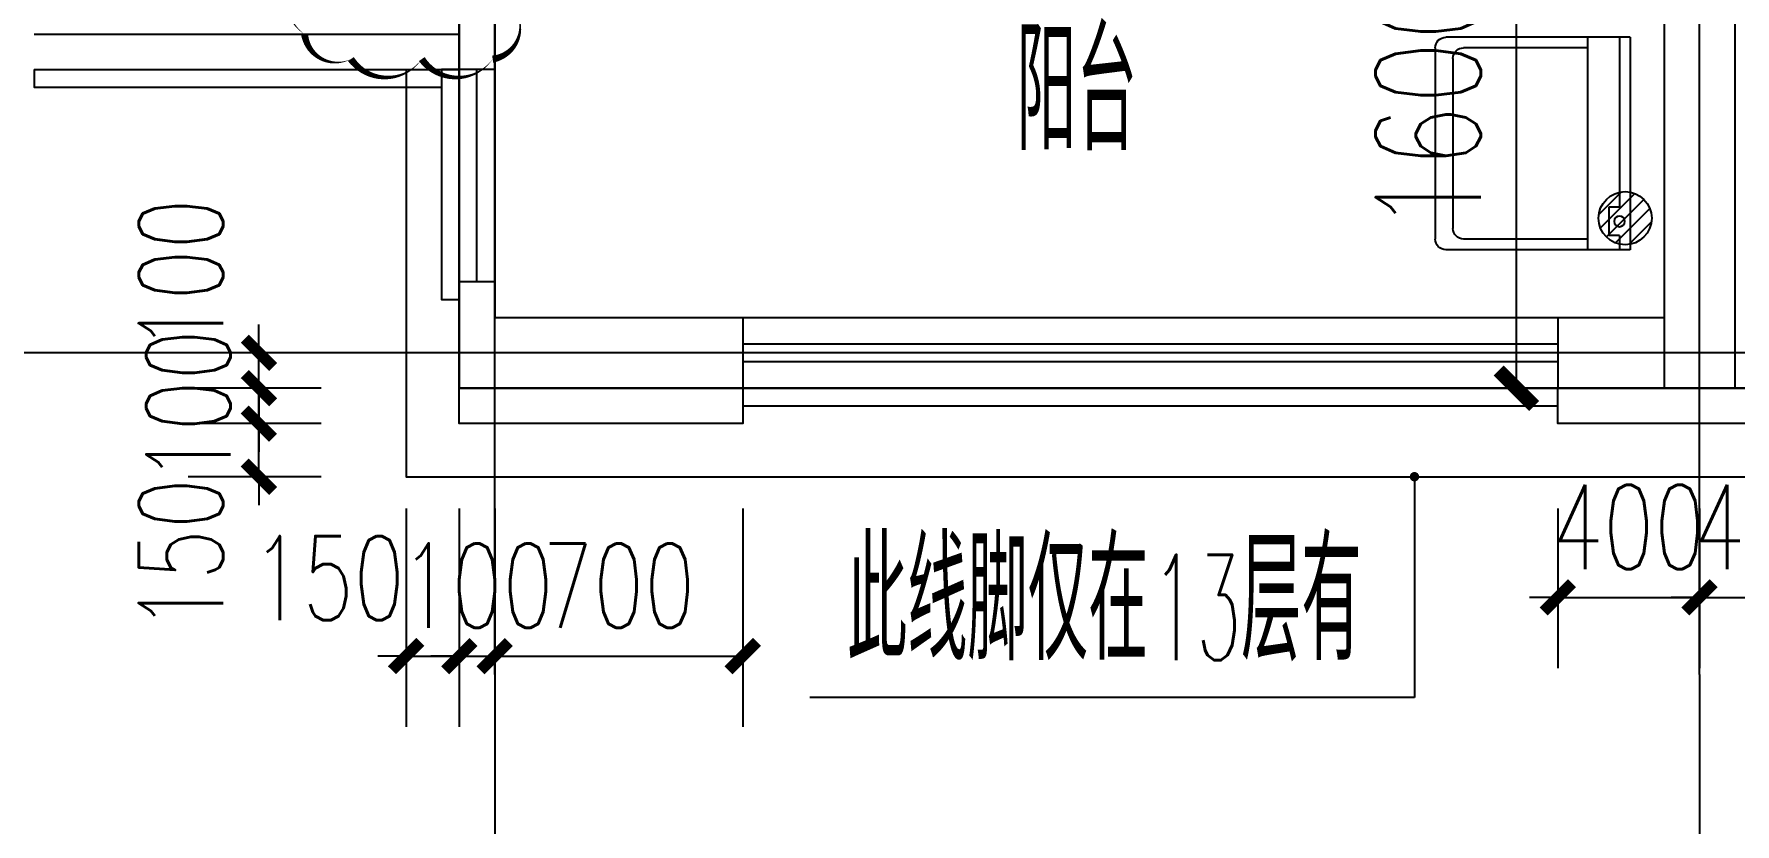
# Model space of a CAD drawing. Extents: x -129588 to 17450, y 1144 to 109436.
# Drawn here: x -42014 to -37214, y 12868 to 15098 of the extents above; entities that cross this region are included whole.
import ezdxf

# ---------------------------------------------------------------- set-up
doc = ezdxf.new("R2010")
doc.units = 0
doc.header["$LTSCALE"] = 1000
doc.header["$MEASUREMENT"] = 0
doc.layers.add('A-area(算半面积)', color=23, linetype='Continuous', plot=False)
doc.layers.add('Q20160530修改', color=20, linetype='Continuous', plot=False)
for name, color, linetype in [('A-Lvtry', 5, 'Continuous'), ('A-外装饰线脚', 7, 'Continuous'), ('A-第三道尺寸线', 105, 'Continuous'), ('A-线脚看线', 9, 'Continuous'), ('AE-FLOR', 151, 'Continuous'), ('AXIS', 3, 'Continuous'), ('DIM_LEAD', 3, 'Continuous'), ('DOTE', 16, 'Continuous'), ('NL', 5, 'Continuous'), ('PUB_TEXT', 7, 'Continuous'), ('WALL', 2, 'Continuous'), ('栏杆', 142, 'Continuous')]:
    doc.layers.add(name, color=color, linetype=linetype)
doc.layers.add('A-第四道尺寸线(线脚尺寸)', color=105, linetype='Continuous', lineweight=5)
doc.styles.add('_TCH_DIM', font='SIMPLEX.shx', dxfattribs={"width": 0.7, "bigfont": 'GBCBIG.shx'})
doc.styles.add('_TCH_DIM_T3', font='SIMPLEX.shx', dxfattribs={"width": 0.705882, "bigfont": 'GBCBIG.shx'})
doc.styles.get("Standard").update_dxf_attribs({"font": 'gbenor.shx', "width": 0.7, "bigfont": 'gbcbig.shx'})
doc.dimstyles.new('_TCH_ARCH&&100', dxfattribs={"dimtxt": 297.5, "dimasz": 100, "dimexe": 250, "dimexo": 300, "dimgap": 100, "dimtad": 1, "dimdec": 0, "dimzin": 0, "dimdsep": 46, "dimtxsty": '_TCH_DIM_T3', "dimblk": 'ARCHTICK', "dimcen": 0.09, "dimclrt": 7, "dimazin": 2, "dimtfac": 1, "dimtdec": 0, "dimtix": 1, "dimtmove": 2, "dimatfit": 3, "dimfxl": 0, "dimtolj": 1, "dimtzin": 0, "dimarcsym": 0})
doc.dimstyles.new('_TCH_ARCH&&80', dxfattribs={"dimtxt": 238, "dimasz": 80, "dimexe": 200, "dimexo": 240, "dimgap": 80, "dimtad": 1, "dimdec": 0, "dimzin": 0, "dimdsep": 46, "dimtxsty": '_TCH_DIM_T3', "dimblk": 'ARCHTICK', "dimcen": 0.09, "dimclrt": 7, "dimazin": 2, "dimtfac": 1, "dimtdec": 0, "dimtix": 1, "dimtmove": 2, "dimatfit": 3, "dimfxl": 0, "dimtolj": 1, "dimtzin": 0, "dimarcsym": 0})

# ---------------------------------------------------------------- blocks, each defined once
blk = doc.blocks.new('zhouxianssceng0329')
at = {"layer": 'DOTE'}
for p, q in [((-40713.7, 132089.9), (-40713.7, 156469.4)), ((-37313.7, 132089.9), (-37313.7, 156469.4)), ((5501.3, 132998.2), (-44988.6, 132998.2))]:
    blk.add_line(p, q, dxfattribs=at)
blk = doc.blocks.new('__附着_A10-SGT-95户型_TEN24QEP_设计区$0$A-Toilet-9')
for p, q in [((-270, 550), (270, 550)), ((-300, 0), (-300, 520)), ((-240, 500), (240, 500)), ((300, 0), (300, 520)), ((-270, 120), (-270, 470)), ((270, 120), (270, 470)), ((-300, 120), (300, 120)), ((180, 60), (260, 60)), ((180, 30), (180, 60)), ((260, 30), (260, 60)), ((-300, 30), (180, 30)), ((-300, 0), (300, 0)), ((260, 30), (300, 30))]:
    blk.add_line(p, q)
blk.add_circle((220, 30), 15)
for centre, start, end in [((-270, 520), 90, 180), ((270, 520), 0, 90), ((-240, 470), 90, 180), ((240, 470), 0, 90)]:
    blk.add_arc(centre, 30, start, end)
blk = doc.blocks.new('_ArchTick')
at = {"color": 0, "linetype": 'ByBlock', "const_width": 0.4}
blk.add_lwpolyline([(-0.5, -0.5), (0.5, 0.5)], dxfattribs=at)
blk = doc.blocks.new('*D1023')
at = {"layer": 'A-第三道尺寸线', "color": 0, "lineweight": -2, "transparency": 16777216}
for p, q in [((-1612.2, 160534.8), (-2137.5, 160534.8)), ((-1887.5, 158934.8), (-1887.5, 160534.8)), ((-1612.2, 158934.8), (-2137.5, 158934.8))]:
    blk.add_line(p, q, dxfattribs=at)
at = {"layer": 'Defpoints', "color": 0, "transparency": 16777216}
for p in [(-1887.5, 160534.8), (-1312.2, 160534.8), (-1312.2, 158934.8)]:
    blk.add_point(p, dxfattribs=at)
at = {"layer": 'A-第三道尺寸线', "color": 0, "lineweight": -2, "transparency": 16777216, "xscale": 100, "yscale": 100, "zscale": 100}
for p, rotation in [((-1887.5, 160534.8), 90), ((-1887.5, 158934.8), 270)]:
    blk.add_blockref('_ArchTick', p, dxfattribs=dict(at, rotation=rotation))
at = {"layer": 'A-第三道尺寸线', "color": 7, "transparency": 16777216, "insert": (-2136.2, 159734.8), "char_height": 297.5, "attachment_point": 5, "rotation": 90, "style": '_TCH_DIM_T3'}
blk.add_mtext('\\A1;1600', dxfattribs=at)
blk = doc.blocks.new('a3huxing0323')
at = {"layer": 'WALL'}
for p, q in [((5007.6, 160634.8), (5007.6, 158934.8)), ((5007.6, 158934.8), (5407.6, 158934.8))]:
    blk.add_line(p, q, dxfattribs=at)
blk = doc.blocks.new('ssxianjiao0329')
at = {"layer": 'A-外装饰线脚'}
for points in [[(-40013.7, 132898.2), (-40013.7, 132798.2), (-40813.7, 132798.2), (-40813.7, 132898.2)], [(-36913.7, 132898.2), (-36913.7, 132798.2), (-37713.7, 132798.2), (-37713.7, 132898.2)]]:
    blk.add_lwpolyline(points, dxfattribs=at)
at = {"layer": 'A-线脚看线'}
for points in [[(-42013.7, 133798.2), (-42013.7, 133748.2), (-40863.7, 133748.2)], [(-40813.7, 133798.2), (-40863.7, 133798.2), (-40863.7, 133148.2), (-40813.7, 133148.2)], [(-40013.7, 132848.2), (-37713.7, 132848.2)]]:
    blk.add_lwpolyline(points, dxfattribs=at)
blk = doc.blocks.new('*D1609')
at = {"layer": 'A-第四道尺寸线(线脚尺寸)', "color": 0, "lineweight": -2, "transparency": 16777216}
for p, q in [((-40963.7, 13758.2), (-40963.7, 13141.9)), ((-40813.7, 13758.2), (-40813.7, 13141.9)), ((-40963.7, 13341.9), (-41043.7, 13341.9)), ((-40963.7, 13341.9), (-40813.7, 13341.9)), ((-40813.7, 13341.9), (-40733.7, 13341.9))]:
    blk.add_line(p, q, dxfattribs=at)
at = {"layer": 'Defpoints', "color": 0, "transparency": 16777216}
for p in [(-40963.7, 13998.2), (-40813.7, 13998.2), (-40813.7, 13341.9)]:
    blk.add_point(p, dxfattribs=at)
at = {"layer": 'A-第四道尺寸线(线脚尺寸)', "color": 0, "lineweight": -2, "transparency": 16777216, "xscale": 80, "yscale": 80, "zscale": 80}
blk.add_blockref('_ArchTick', (-40963.7, 13341.9), dxfattribs=at)
at = {"layer": 'A-第四道尺寸线(线脚尺寸)', "color": 0, "lineweight": -2, "transparency": 16777216, "xscale": 80, "yscale": 80, "zscale": 80, "rotation": 180}
blk.add_blockref('_ArchTick', (-40813.7, 13341.9), dxfattribs=at)
at = {"layer": 'A-第四道尺寸线(线脚尺寸)', "color": 7, "transparency": 16777216, "insert": (-41183.7, 13561.9), "char_height": 238, "attachment_point": 5, "style": '_TCH_DIM_T3'}
blk.add_mtext('\\A1;150', dxfattribs=at)
blk = doc.blocks.new('*D1610')
at = {"layer": 'A-第四道尺寸线(线脚尺寸)', "color": 0, "lineweight": -2, "transparency": 16777216}
for p, q in [((-40813.7, 13758.2), (-40813.7, 13141.9)), ((-40713.7, 13758.2), (-40713.7, 13141.9)), ((-40813.7, 13341.9), (-40893.7, 13341.9)), ((-40813.7, 13341.9), (-40713.7, 13341.9)), ((-40713.7, 13341.9), (-40633.7, 13341.9))]:
    blk.add_line(p, q, dxfattribs=at)
at = {"layer": 'Defpoints', "color": 0, "transparency": 16777216}
for p in [(-40813.7, 13998.2), (-40713.7, 13998.2), (-40713.7, 13341.9)]:
    blk.add_point(p, dxfattribs=at)
at = {"layer": 'A-第四道尺寸线(线脚尺寸)', "color": 0, "lineweight": -2, "transparency": 16777216, "xscale": 80, "yscale": 80, "zscale": 80}
blk.add_blockref('_ArchTick', (-40813.7, 13341.9), dxfattribs=at)
at = {"layer": 'A-第四道尺寸线(线脚尺寸)', "color": 0, "lineweight": -2, "transparency": 16777216, "xscale": 80, "yscale": 80, "zscale": 80, "rotation": 180}
blk.add_blockref('_ArchTick', (-40713.7, 13341.9), dxfattribs=at)
at = {"layer": 'A-第四道尺寸线(线脚尺寸)', "color": 7, "transparency": 16777216, "insert": (-40763.7, 13540.9), "char_height": 238, "attachment_point": 5, "style": '_TCH_DIM_T3'}
blk.add_mtext('\\A1;100', dxfattribs=at)
blk = doc.blocks.new('*D1611')
at = {"layer": 'A-第四道尺寸线(线脚尺寸)', "color": 0, "lineweight": -2, "transparency": 16777216}
for p, q in [((-40713.7, 13758.2), (-40713.7, 13141.9)), ((-40013.7, 13758.2), (-40013.7, 13141.9)), ((-40713.7, 13341.9), (-40013.7, 13341.9))]:
    blk.add_line(p, q, dxfattribs=at)
at = {"layer": 'Defpoints', "color": 0, "transparency": 16777216}
for p in [(-40713.7, 13998.2), (-40013.7, 13998.2), (-40013.7, 13341.9)]:
    blk.add_point(p, dxfattribs=at)
at = {"layer": 'A-第四道尺寸线(线脚尺寸)', "color": 0, "lineweight": -2, "transparency": 16777216, "xscale": 80, "yscale": 80, "zscale": 80, "rotation": 180}
blk.add_blockref('_ArchTick', (-40713.7, 13341.9), dxfattribs=at)
at = {"layer": 'A-第四道尺寸线(线脚尺寸)', "color": 0, "lineweight": -2, "transparency": 16777216, "xscale": 80, "yscale": 80, "zscale": 80}
blk.add_blockref('_ArchTick', (-40013.7, 13341.9), dxfattribs=at)
at = {"layer": 'A-第四道尺寸线(线脚尺寸)', "color": 7, "transparency": 16777216, "insert": (-40363.7, 13540.9), "char_height": 238, "attachment_point": 5, "style": '_TCH_DIM_T3'}
blk.add_mtext('\\A1;700', dxfattribs=at)
blk = doc.blocks.new('*D1612')
at = {"layer": 'A-第四道尺寸线(线脚尺寸)', "color": 0, "lineweight": -2, "transparency": 16777216}
for p, q in [((-41379.1, 14198.2), (-41379.1, 14278.2)), ((-41203.7, 14198.2), (-41579.1, 14198.2)), ((-41379.1, 14098.2), (-41379.1, 14198.2)), ((-41203.7, 14098.2), (-41579.1, 14098.2)), ((-41379.1, 14098.2), (-41379.1, 14018.2))]:
    blk.add_line(p, q, dxfattribs=at)
at = {"layer": 'Defpoints', "color": 0, "transparency": 16777216}
for p in [(-41379.1, 14198.2), (-40963.7, 14198.2), (-40963.7, 14098.2)]:
    blk.add_point(p, dxfattribs=at)
at = {"layer": 'A-第四道尺寸线(线脚尺寸)', "color": 0, "lineweight": -2, "transparency": 16777216, "xscale": 80, "yscale": 80, "zscale": 80}
for p, rotation in [((-41379.1, 14198.2), 269.9998620381515), ((-41379.1, 14098.2), 89.99986203815149)]:
    blk.add_blockref('_ArchTick', p, dxfattribs=dict(at, rotation=rotation))
at = {"layer": 'A-第四道尺寸线(线脚尺寸)', "color": 7, "transparency": 16777216, "insert": (-41599.1, 14418.2), "char_height": 238, "attachment_point": 5, "rotation": 89.9999, "style": '_TCH_DIM_T3'}
blk.add_mtext('\\A1;100', dxfattribs=at)
blk = doc.blocks.new('*D1613')
at = {"layer": 'A-第四道尺寸线(线脚尺寸)', "color": 0, "lineweight": -2, "transparency": 16777216}
for p, q in [((-41379.1, 14098.2), (-41379.1, 14178.2)), ((-41203.7, 14098.2), (-41579.1, 14098.2)), ((-41379.1, 13998.2), (-41379.1, 14098.2)), ((-41203.7, 13998.2), (-41579.1, 13998.2)), ((-41379.1, 13998.2), (-41379.1, 13918.2))]:
    blk.add_line(p, q, dxfattribs=at)
at = {"layer": 'Defpoints', "color": 0, "transparency": 16777216}
for p in [(-41379.1, 14098.2), (-40963.7, 14098.2), (-40963.7, 13998.2)]:
    blk.add_point(p, dxfattribs=at)
at = {"layer": 'A-第四道尺寸线(线脚尺寸)', "color": 0, "lineweight": -2, "transparency": 16777216, "xscale": 80, "yscale": 80, "zscale": 80}
for p, rotation in [((-41379.1, 14098.2), 269.9998620381494), ((-41379.1, 13998.2), 89.99986203814942)]:
    blk.add_blockref('_ArchTick', p, dxfattribs=dict(at, rotation=rotation))
at = {"layer": 'A-第四道尺寸线(线脚尺寸)', "color": 7, "transparency": 16777216, "insert": (-41578.1, 14048.2), "char_height": 238, "attachment_point": 5, "rotation": 89.9999, "style": '_TCH_DIM_T3'}
blk.add_mtext('\\A1;100', dxfattribs=at)
blk = doc.blocks.new('*D1614')
at = {"layer": 'A-第四道尺寸线(线脚尺寸)', "color": 0, "lineweight": -2, "transparency": 16777216}
for p, q in [((-41379.1, 13998.2), (-41379.1, 14078.2)), ((-41203.7, 13998.2), (-41579.1, 13998.2)), ((-41379.1, 13848.2), (-41379.1, 13998.2)), ((-41203.7, 13848.2), (-41579.1, 13848.2)), ((-41379.1, 13848.2), (-41379.1, 13768.2))]:
    blk.add_line(p, q, dxfattribs=at)
at = {"layer": 'Defpoints', "color": 0, "transparency": 16777216}
for p in [(-41379.1, 13998.2), (-40963.7, 13998.2), (-40963.7, 13848.2)]:
    blk.add_point(p, dxfattribs=at)
at = {"layer": 'A-第四道尺寸线(线脚尺寸)', "color": 0, "lineweight": -2, "transparency": 16777216, "xscale": 80, "yscale": 80, "zscale": 80}
for p, rotation in [((-41379.1, 13998.2), 269.9998620381496), ((-41379.1, 13848.2), 89.99986203814957)]:
    blk.add_blockref('_ArchTick', p, dxfattribs=dict(at, rotation=rotation))
at = {"layer": 'A-第四道尺寸线(线脚尺寸)', "color": 7, "transparency": 16777216, "insert": (-41599.1, 13628.3), "char_height": 238, "attachment_point": 5, "rotation": 89.9999, "style": '_TCH_DIM_T3'}
blk.add_mtext('\\A1;150', dxfattribs=at)
blk = doc.blocks.new('*D1615')
at = {"layer": 'A-第四道尺寸线(线脚尺寸)', "color": 0, "lineweight": -2, "transparency": 16777216}
for p, q in [((-37713.7, 13758.2), (-37713.7, 13307.6)), ((-37313.7, 13758.2), (-37313.7, 13307.6)), ((-37713.7, 13507.6), (-37793.7, 13507.6)), ((-37713.7, 13507.6), (-37313.7, 13507.6)), ((-37313.7, 13507.6), (-37233.7, 13507.6))]:
    blk.add_line(p, q, dxfattribs=at)
at = {"layer": 'Defpoints', "color": 0, "transparency": 16777216}
for p in [(-37713.7, 13998.2), (-37313.7, 13998.2), (-37313.7, 13507.6)]:
    blk.add_point(p, dxfattribs=at)
at = {"layer": 'A-第四道尺寸线(线脚尺寸)', "color": 0, "lineweight": -2, "transparency": 16777216, "xscale": 80, "yscale": 80, "zscale": 80}
blk.add_blockref('_ArchTick', (-37713.7, 13507.6), dxfattribs=at)
at = {"layer": 'A-第四道尺寸线(线脚尺寸)', "color": 0, "lineweight": -2, "transparency": 16777216, "xscale": 80, "yscale": 80, "zscale": 80, "rotation": 180}
blk.add_blockref('_ArchTick', (-37313.7, 13507.6), dxfattribs=at)
at = {"layer": 'A-第四道尺寸线(线脚尺寸)', "color": 7, "transparency": 16777216, "insert": (-37513.7, 13706.6), "char_height": 238, "attachment_point": 5, "style": '_TCH_DIM_T3'}
blk.add_mtext('\\A1;400', dxfattribs=at)
blk = doc.blocks.new('*D1616')
at = {"layer": 'A-第四道尺寸线(线脚尺寸)', "color": 0, "lineweight": -2, "transparency": 16777216}
for p, q in [((-37313.7, 13758.2), (-37313.7, 13307.6)), ((-36913.7, 13758.2), (-36913.7, 13307.6)), ((-37313.7, 13507.6), (-37393.7, 13507.6)), ((-37313.7, 13507.6), (-36913.7, 13507.6)), ((-36913.7, 13507.6), (-36833.7, 13507.6))]:
    blk.add_line(p, q, dxfattribs=at)
at = {"layer": 'Defpoints', "color": 0, "transparency": 16777216}
for p in [(-37313.7, 13998.2), (-36913.7, 13998.2), (-36913.7, 13507.6)]:
    blk.add_point(p, dxfattribs=at)
at = {"layer": 'A-第四道尺寸线(线脚尺寸)', "color": 0, "lineweight": -2, "transparency": 16777216, "xscale": 80, "yscale": 80, "zscale": 80}
blk.add_blockref('_ArchTick', (-37313.7, 13507.6), dxfattribs=at)
at = {"layer": 'A-第四道尺寸线(线脚尺寸)', "color": 0, "lineweight": -2, "transparency": 16777216, "xscale": 80, "yscale": 80, "zscale": 80, "rotation": 180}
blk.add_blockref('_ArchTick', (-36913.7, 13507.6), dxfattribs=at)
at = {"layer": 'A-第四道尺寸线(线脚尺寸)', "color": 7, "transparency": 16777216, "insert": (-37113.7, 13706.6), "char_height": 238, "attachment_point": 5, "style": '_TCH_DIM_T3'}
blk.add_mtext('\\A1;400', dxfattribs=at)
blk = doc.blocks.new('_LV13')
at = {"color": 0}
for p, q in [((-0.071, 0.495), (-0.495, 0.071)), ((0.183, 0.465), (-0.465, -0.183)), ((0.354, 0.354), (-0.354, -0.354)), ((0.465, 0.183), (-0.183, -0.465)), ((0.495, -0.071), (0.071, -0.495))]:
    blk.add_line(p, q, dxfattribs=at)
blk.add_circle((0, 0), 0.5)
blk = doc.blocks.new('fjdsajkjjg0505')
at = {"layer": 'NL', "ltscale": 0.5, "extrusion": (0, 0, -1), "xscale": -150, "yscale": 150, "zscale": -150}
blk.add_blockref('_LV13', (185232.9, 91248.5), dxfattribs=at)
blk = doc.blocks.new('*D956')
at = {"layer": 'AXIS', "color": 0, "lineweight": -2, "transparency": 16777216}
for p, q in [((-44113.7, 12989.9), (-44113.7, 10539.9)), ((-40713.7, 12989.9), (-40713.7, 10539.9)), ((-44113.7, 10789.9), (-40713.7, 10789.9))]:
    blk.add_line(p, q, dxfattribs=at)
at = {"layer": 'Defpoints', "color": 0, "transparency": 16777216}
for p in [(-44113.7, 13289.9), (-40713.7, 13289.9), (-40713.7, 10789.9)]:
    blk.add_point(p, dxfattribs=at)
at = {"layer": 'AXIS', "color": 0, "lineweight": -2, "transparency": 16777216, "xscale": 100, "yscale": 100, "zscale": 100, "rotation": 180}
blk.add_blockref('_ArchTick', (-44113.7, 10789.9), dxfattribs=at)
at = {"layer": 'AXIS', "color": 0, "lineweight": -2, "transparency": 16777216, "xscale": 100, "yscale": 100, "zscale": 100}
blk.add_blockref('_ArchTick', (-40713.7, 10789.9), dxfattribs=at)
at = {"layer": 'AXIS', "color": 7, "transparency": 16777216, "insert": (-42413.7, 11038.6), "char_height": 297.5, "attachment_point": 5, "style": '_TCH_DIM_T3'}
blk.add_mtext('\\A1;3400', dxfattribs=at)
blk = doc.blocks.new('*D957')
at = {"layer": 'AXIS', "color": 0, "lineweight": -2, "transparency": 16777216}
for p, q in [((-40713.7, 12989.9), (-40713.7, 10539.9)), ((-37313.7, 12989.9), (-37313.7, 10539.9)), ((-40713.7, 10789.9), (-37313.7, 10789.9))]:
    blk.add_line(p, q, dxfattribs=at)
at = {"layer": 'Defpoints', "color": 0, "transparency": 16777216}
for p in [(-40713.7, 13289.9), (-37313.7, 13289.9), (-37313.7, 10789.9)]:
    blk.add_point(p, dxfattribs=at)
at = {"layer": 'AXIS', "color": 0, "lineweight": -2, "transparency": 16777216, "xscale": 100, "yscale": 100, "zscale": 100, "rotation": 180}
blk.add_blockref('_ArchTick', (-40713.7, 10789.9), dxfattribs=at)
at = {"layer": 'AXIS', "color": 0, "lineweight": -2, "transparency": 16777216, "xscale": 100, "yscale": 100, "zscale": 100}
blk.add_blockref('_ArchTick', (-37313.7, 10789.9), dxfattribs=at)
at = {"layer": 'AXIS', "color": 7, "transparency": 16777216, "insert": (-39013.7, 11038.6), "char_height": 297.5, "attachment_point": 5, "style": '_TCH_DIM_T3'}
blk.add_mtext('\\A1;3400', dxfattribs=at)
blk = doc.blocks.new('*D958')
at = {"layer": 'AXIS', "color": 0, "lineweight": -2, "transparency": 16777216}
for p, q in [((-37313.7, 12989.9), (-37313.7, 10539.9)), ((-33913.7, 12989.9), (-33913.7, 10539.9)), ((-37313.7, 10789.9), (-33913.7, 10789.9))]:
    blk.add_line(p, q, dxfattribs=at)
at = {"layer": 'Defpoints', "color": 0, "transparency": 16777216}
for p in [(-37313.7, 13289.9), (-33913.7, 13289.9), (-33913.7, 10789.9)]:
    blk.add_point(p, dxfattribs=at)
at = {"layer": 'AXIS', "color": 0, "lineweight": -2, "transparency": 16777216, "xscale": 100, "yscale": 100, "zscale": 100, "rotation": 180}
blk.add_blockref('_ArchTick', (-37313.7, 10789.9), dxfattribs=at)
at = {"layer": 'AXIS', "color": 0, "lineweight": -2, "transparency": 16777216, "xscale": 100, "yscale": 100, "zscale": 100}
blk.add_blockref('_ArchTick', (-33913.7, 10789.9), dxfattribs=at)
at = {"layer": 'AXIS', "color": 7, "transparency": 16777216, "insert": (-35613.7, 11038.6), "char_height": 297.5, "attachment_point": 5, "style": '_TCH_DIM_T3'}
blk.add_mtext('\\A1;3400', dxfattribs=at)
blk = doc.blocks.new('a2huxing0322')
at = {"layer": 'AE-FLOR'}
for points in [[(-4870.7, 159834.8), (-4870.7, 159234.8)], [(-4770.7, 159834.8), (-4770.7, 159234.8)], [(-4070.7, 159134.8), (-1770.7, 159134.8)], [(-4070.7, 158934.8), (-1770.7, 158934.8)]]:
    blk.add_lwpolyline(points, dxfattribs=at)
at = {"layer": 'WALL'}
for p, q in [((-1270.7, 160634.8), (-1270.7, 158934.8)), ((-4870.7, 160534.8), (-4870.7, 159834.8)), ((-4770.7, 160534.8), (-4770.7, 159834.8)), ((-1470.7, 160534.8), (-1470.7, 159134.8)), ((-4770.7, 159834.8), (-4870.7, 159834.8)), ((-4870.7, 159234.8), (-4870.7, 158934.8)), ((-4770.7, 159234.8), (-4870.7, 159234.8)), ((-4770.7, 159234.8), (-4770.7, 159134.8)), ((-4770.7, 159134.8), (-4070.7, 159134.8)), ((-4070.7, 159134.8), (-4070.7, 158934.8)), ((-1770.7, 159134.8), (-1470.7, 159134.8)), ((-1770.7, 159134.8), (-1770.7, 158934.8)), ((-4870.7, 158934.8), (-4070.7, 158934.8)), ((-1770.7, 158934.8), (-1270.7, 158934.8))]:
    blk.add_line(p, q, dxfattribs=at)
at = {"layer": '栏杆'}
for points in [[(-6070.7, 159934.8), (-4870.7, 159934.8)], [(-6070.7, 159834.8), (-4870.7, 159834.8)], [(-4820.7, 159234.8), (-4820.7, 159834.8)], [(-4070.7, 159059.8), (-1770.7, 159059.8)], [(-4070.7, 159009.8), (-1770.7, 159009.8)]]:
    blk.add_lwpolyline(points, dxfattribs=at)
at = {"layer": 'A-Lvtry', "extrusion": (0, 0, -1), "zscale": -1, "rotation": 270}
blk.add_blockref('__附着_A10-SGT-95户型_TEN24QEP_设计区$0$A-Toilet-9', (1566.7, 159625.8), dxfattribs=at)
at = {"layer": 'PUB_TEXT', "width": 0.7}
blk.add_text('阳台', height=337.59, dxfattribs=at).set_placement((-3298.6, 159606.4))
at = {"layer": 'A-第三道尺寸线'}
dim = blk.add_aligned_dim(p1=(-1312.2, 158934.8), p2=(-1312.2, 160534.8), distance=575.2, dimstyle='_TCH_ARCH&&100', dxfattribs=at)
dim.commit()
dim.dimension.update_dxf_attribs({"geometry": '*D1023', "text_midpoint": (-2136.2, 159734.8)})
blk = doc.blocks.new('1213fxianjiao0427')
at = {"layer": 'A-第四道尺寸线(线脚尺寸)'}
for base, p1, p2, angle, picture, middle in [((-41379.1, 14198.2), (-40963.7, 14098.2), (-40963.7, 14198.2), 89.9999, '*D1612', (-41599.1, 14418.2)), ((-41379.1, 13998.2), (-40963.7, 13848.2), (-40963.7, 13998.2), 89.9999, '*D1614', (-41599.1, 13628.3)), ((-40813.7, 13341.9), (-40963.7, 13998.2), (-40813.7, 13998.2), 0, '*D1609', (-41183.7, 13561.9))]:
    dim = blk.add_linear_dim(base=base, p1=p1, p2=p2, angle=angle, dimstyle='_TCH_ARCH&&80', dxfattribs=at)
    dim.commit()
    dim.dimension.update_dxf_attribs({"geometry": picture, "text_midpoint": middle, "dimtype": 161})
for p1, p2, distance, picture, middle in [((-40963.7, 13998.2), (-40963.7, 14098.2), 415.4, '*D1613', (-41578.1, 14048.2)), ((-40813.7, 13998.2), (-40713.7, 13998.2), -656.4, '*D1610', (-40763.7, 13540.9)), ((-40713.7, 13998.2), (-40013.7, 13998.2), -656.4, '*D1611', (-40363.7, 13540.9)), ((-37713.7, 13998.2), (-37313.7, 13998.2), -490.6, '*D1615', (-37513.7, 13706.6)), ((-37313.7, 13998.2), (-36913.7, 13998.2), -490.6, '*D1616', (-37113.7, 13706.6))]:
    dim = blk.add_aligned_dim(p1=p1, p2=p2, distance=distance, dimstyle='_TCH_ARCH&&80', dxfattribs=at)
    dim.commit()
    dim.dimension.update_dxf_attribs({"geometry": picture, "text_midpoint": middle})

msp = doc.modelspace()

# ---------------------------------------------------------------- linework, layer by layer
at = {"layer": 'AXIS'}
for p, q in [((-40713.7, 13289.9), (-40713.7, 9289.9)), ((-37313.7, 13289.9), (-37313.7, 9289.9))]:
    msp.add_line(p, q, dxfattribs=at)
at = {"layer": 'DIM_LEAD'}
for p, q in [((-38118.2, 13848.2), (-38118.2, 13225.4)), ((-38118.2, 13225.4), (-39824.8, 13225.4))]:
    msp.add_line(p, q, dxfattribs=at)
at = {"layer": 'DIM_LEAD', "const_width": 13.3}
msp.add_lwpolyline([(-38118.2, 13854.9, 1), (-38118.2, 13841.6, 1)], format="xyb", close=True, dxfattribs=at)

# ---------------------------------------------------------------- block references
msp.add_blockref('zhouxianssceng0329', (0, -118800))

# ---------------------------------------------------------------- texts
at = {"layer": 'PUB_TEXT', "style": '_TCH_DIM'}
for s, height, width, p in [('此线脚仅在', 337.59, 0.7, (-39719.8, 13330.4)), ('层有', 337.59, 0.7, (-38607.6, 13330.4)), ('13', 297.5, 0.494118, (-38859.6, 13330.4))]:
    msp.add_text(s, height=height, dxfattribs=dict(at, width=width)).set_placement(p)

# ---------------------------------------------------------------- dimensions: what is measured, and where the dimension line sits
at = {"layer": 'AXIS'}
for p1, p2, picture, middle in [((-44113.7, 13289.9), (-40713.7, 13289.9), '*D956', (-42413.7, 11038.6)), ((-40713.7, 13289.9), (-37313.7, 13289.9), '*D957', (-39013.7, 11038.6)), ((-37313.7, 13289.9), (-33913.7, 13289.9), '*D958', (-35613.7, 11038.6))]:
    dim = msp.add_aligned_dim(p1=p1, p2=p2, distance=-2500, dimstyle='_TCH_ARCH&&100', dxfattribs=at)
    dim.commit()
    dim.dimension.update_dxf_attribs({"geometry": picture, "text_midpoint": middle})

# ---------------------------------------------------------------- next in the draw order: block references
msp.add_blockref('a2huxing0322', (-35943, -144836.6))

# ---------------------------------------------------------------- next in the draw order: linework, layer by layer
at = {"layer": 'Q20160530修改'}
msp.add_lwpolyline([(-41250, 15562.9, 0, 20, -0.520567), (-41050, 15562.9, 0, 20, -0.520567), (-40850, 15562.9, 0, 20, -0.520567), (-40652.5, 15560.4, 0, 20, -0.520567), (-40652.5, 15360.4, 0, 20, -0.520567), (-40652.5, 15160.4, 0, 20, -0.520567), (-40719.5, 15027.4, 0, 20, -0.520567), (-40919.5, 15027.4, 0, 20, -0.520567), (-41119.5, 15027.4, 0, 20, -0.520567), (-41250, 15096.9, 0, 20, -0.520567), (-41250, 15296.9, 0, 20, -0.520567)], format="xyseb", close=True, dxfattribs=at)

# ---------------------------------------------------------------- next in the draw order: block references
msp.add_blockref('a3huxing0323', (-42421.3, -144836.6))

# ---------------------------------------------------------------- next in the draw order: linework, layer by layer
at = {"layer": 'A-area(算半面积)'}
msp.add_lwpolyline([(-40813.7, 15698.2), (-33813.7, 15698.2), (-33813.7, 14098.2), (-40813.7, 14098.2)], close=True, dxfattribs=at)
at = {"layer": 'A-外装饰线脚'}
msp.add_lwpolyline([(-40963.7, 14998.2), (-40963.7, 13848.2), (-33663.7, 13848.2), (-33663.7, 14998.2)], dxfattribs=at)

# ---------------------------------------------------------------- next in the draw order: block references
for name, p in [('1213fxianjiao0427', (0, 0)), ('ssxianjiao0329', (0, -118800))]:
    msp.add_blockref(name, p)
at = {"layer": 'A-area(算半面积)'}
msp.add_blockref('fjdsajkjjg0505', (147709.2, -76670.3, 0), dxfattribs=at)

doc.saveas('drawing.dxf')
